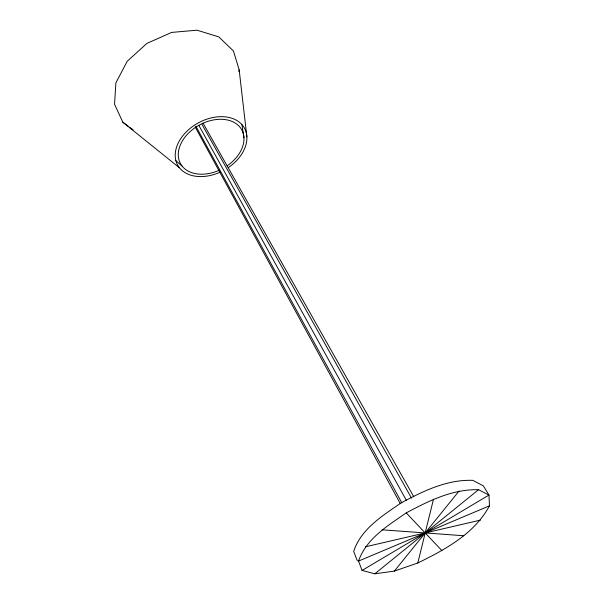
<?xml version="1.0" encoding="UTF-8"?>
<svg xmlns="http://www.w3.org/2000/svg" width="604" height="604" viewBox="0 0 604 604"><rect width="100%" height="100%" fill="white"/><g stroke="black" fill="none" stroke-linecap="round" stroke-linejoin="round"><path stroke-width="0.91" d="M238.859 71.604L239.161 69.807L233.431 50.947L218.776 36.882L197.055 30.2L171.642 32.412L146.9 43.405L127.202 61.298L115.892 82.854L114.549 104.311L122.854 122.257L179.448 167.799M417.802 562.988C445.186 549.564 474.555 533.717 489.451 505.827L488.991 495.061L478.511 489.708C452.487 489.044 428.598 500.92 406.228 512.902C387.715 525.729 366.288 538.662 358.527 561.078L362.083 570.425L374.812 573.8L394.367 571.097L417.802 562.988L425.148 533.128M425.239 532.758L433.513 499.161M394.367 571.097L425.005 533.181M425.382 532.705L459.063 491.022M374.812 573.8L424.891 533.189M425.503 532.698L478.511 489.708M362.083 570.425L424.823 533.166L358.527 561.078M489.451 505.827L425.578 532.781L488.991 495.061L483.351 485.888L472.811 480.354C446.915 479.395 423.079 491.143 400.829 503.072C382.408 515.854 361.109 528.885 353.68 551.346L357.326 560.859M365.375 546.831L424.854 533.022M425.533 532.864L480.474 520.112M382.113 529.814L424.959 532.924M425.435 532.962L463.827 535.756M122.854 122.257L127.995 126.062M129.46 127.15L133.129 129.868M175.764 160.596L182.114 166.1M406.228 512.902L425.088 532.834M425.299 533.053L441.977 550.674M203.027 123.125L413.823 496.82M202.015 124.454L411.513 498.126M198.829 125.36L406.349 500.323M195.855 126.16L401.811 502.815M195.198 127.014L400.376 503.744M241.962 124.854L243.963 137.772M239.161 69.807L246.885 136.912M220.52 172.012A38.173 26.946 -29 0 1 175.764 150.079A38.173 26.946 -29 0 1 231.944 118.271A38.173 26.946 -29 0 1 228.38 167.565M219.38 170.207A34.994 24.696 -29 0 1 178.814 149.739A34.994 24.696 -29 0 1 230.26 120.755A34.994 24.696 -29 0 1 227.202 165.798"/></g></svg>
